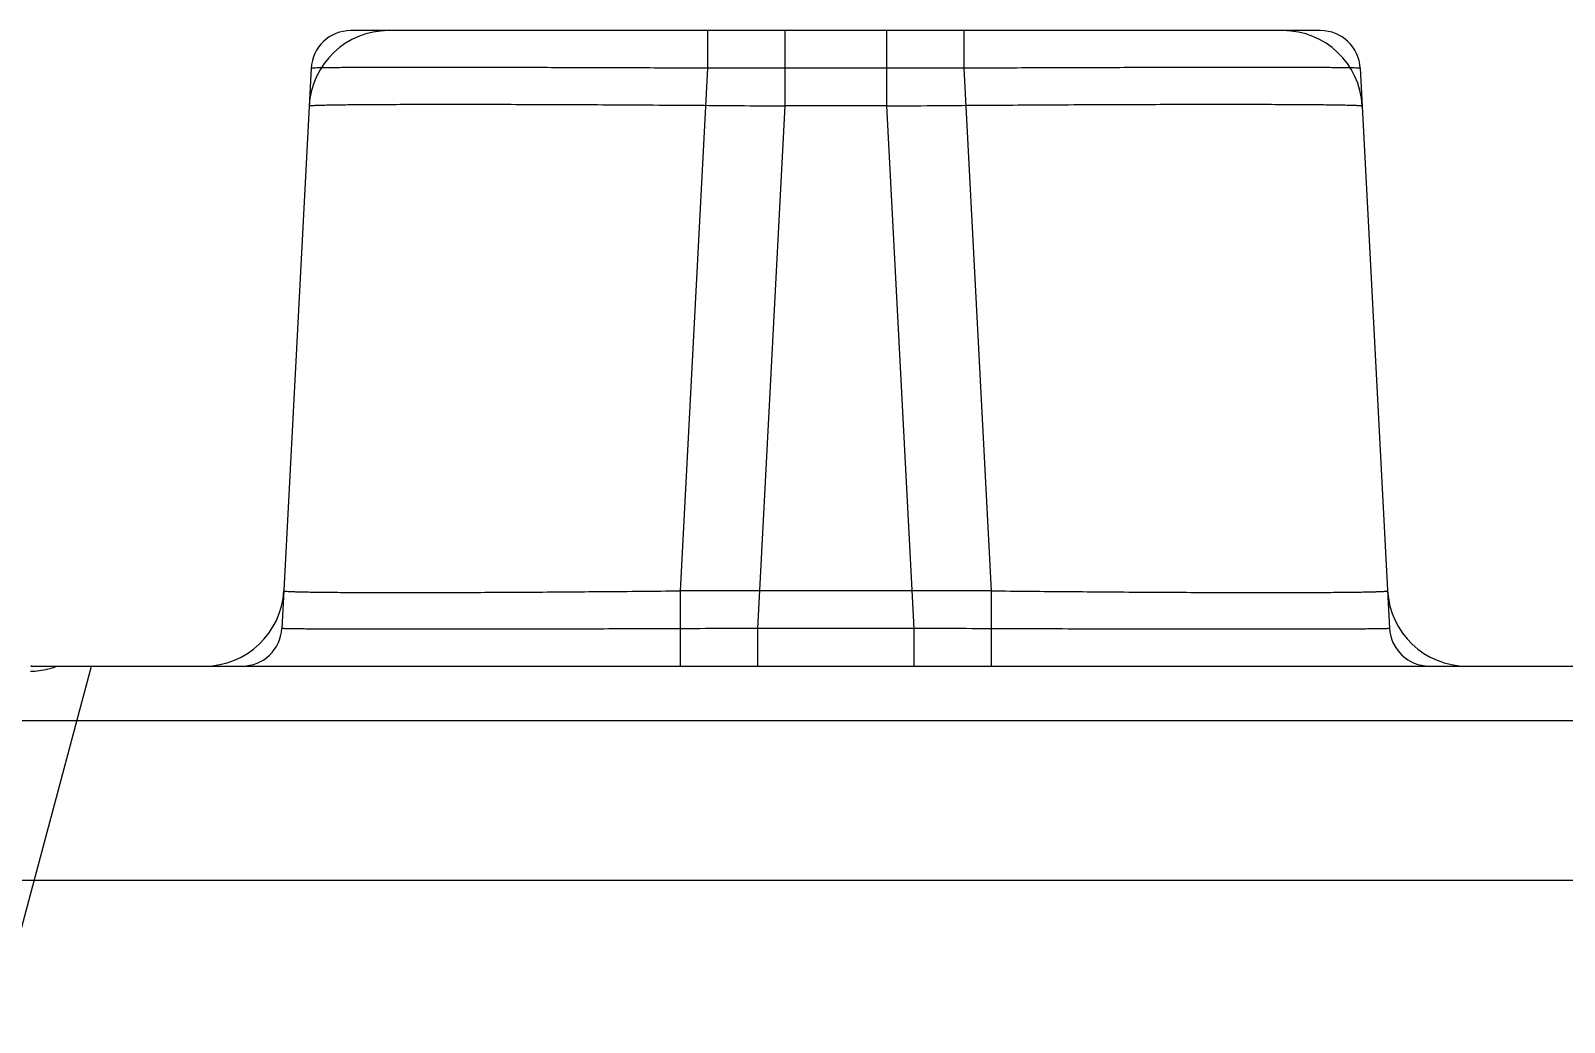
# Model space of a CAD drawing. Header units: millimetres. Extents: x 23075 to 24509, y -21593 to -20579.
# Drawn here: x 23721.02 to 23740.33, y -21271.1 to -21258.62 of the extents above; entities that cross this region are included whole.
import ezdxf

# ---------------------------------------------------------------- set-up
doc = ezdxf.new("R2010")
doc.units = ezdxf.units.MM
doc.header["$LTSCALE"] = 8
doc.layers.add('Cav-cor', color=30, linetype='Continuous')

# ---------------------------------------------------------------- blocks, each defined once
blk = doc.blocks.new('20160901.135126')
at = {"layer": 'Cav-cor', "color": 241}
for p, q in [((-26.056, 17.562), (-38.268, 17.562)), ((-33.775, 17.562), (-33.775, 17.088)), ((-32.801, 17.562), (-32.801, 16.614)), ((-31.524, 17.562), (-31.524, 16.614)), ((-30.55, 17.562), (-30.55, 17.088)), ((-38.768, 17.088), (-39.137, 10.036)), ((-33.775, 17.088), (-34.119, 10.509)), ((-30.55, 17.088), (-33.775, 17.088)), ((-30.55, 17.088), (-30.205, 10.509)), ((-25.557, 17.088), (-25.187, 10.036)), ((-32.801, 16.614), (-33.146, 10.036)), ((-31.524, 16.614), (-32.801, 16.614)), ((-31.524, 16.614), (-31.179, 10.036)), ((-34.119, 10.509), (-34.119, 9.562)), ((-30.205, 10.509), (-34.119, 10.509)), ((-30.205, 10.509), (-30.205, 9.562)), ((-33.146, 10.036), (-33.146, 9.562)), ((-31.179, 10.036), (-33.146, 10.036)), ((-31.179, 10.036), (-31.179, 9.562)), ((-42.734, 5.077), (-41.532, 9.562)), ((-42.286, 9.562), (-42.297, 9.562)), ((-42.286, 9.562), (-42.277, 9.562)), ((-42.277, 9.562), (-22.433, 9.562)), ((-42.277, 9.562), (-22.433, 9.562)), ((-42.277, 9.562), (-20.273, 9.562)), ((-91.162, 8.878), (-9.896, 8.878)), ((-91.162, 6.868), (-9.896, 6.868))]:
    blk.add_line(p, q, dxfattribs=at)
for centre, radius, start, end in [((-37.794, 16.562), 1, 90, 177), ((-38.268, 17.062), 0.5, 90, 177), ((-26.53, 16.562), 1, 3, 90), ((-26.056, 17.062), 0.5, 3, 90), ((-40.111, 10.562), 1, 269.9997, 357), ((-24.213, 10.562), 1, 183, 270.0003), ((-39.637, 10.062), 0.5, 269.9994, 357), ((-24.688, 10.062), 0.5, 183, 270.0006), ((-42.319, 10.493), 0.997, 270.8821, 284.0054), ((-42.3, 10.561), 1, 269.9999, 271.2863), ((-42.3, 10.561), 1, 269.9999, 271.2863), ((-42.3, 10.561), 1, 269.9999, 271.2863)]:
    blk.add_arc(centre, radius, start, end, dxfattribs=at)
for points, knots in [([(-33.775, 17.088), (-34.099, 17.09), (-34.736, 17.093), (-35.521, 17.095), (-36.121, 17.097), (-36.54, 17.098), (-36.932, 17.099), (-37.294, 17.099), (-37.622, 17.099), (-37.913, 17.098), (-38.131, 17.097), (-38.285, 17.097), (-38.384, 17.096), (-38.472, 17.095), (-38.549, 17.094), (-38.614, 17.094), (-38.668, 17.093), (-38.705, 17.092), (-38.729, 17.091), (-38.743, 17.09), (-38.753, 17.09), (-38.761, 17.089), (-38.765, 17.089), (-38.768, 17.088), (-38.768, 17.088)], [0, 0, 0, 0, 0.195088, 0.38268, 0.4714, 0.55558, 0.634408, 0.707122, 0.773021, 0.83147, 0.881905, 0.903965, 0.923845, 0.9415, 0.956889, 0.969973, 0.980723, 0.989115, 0.992419, 0.995127, 0.997237, 0.99875, 0.999667, 1, 1, 1, 1]), ([(-25.557, 17.088), (-25.557, 17.088), (-25.56, 17.089), (-25.563, 17.089), (-25.571, 17.09), (-25.582, 17.09), (-25.595, 17.091), (-25.619, 17.092), (-25.657, 17.093), (-25.71, 17.094), (-25.775, 17.094), (-25.852, 17.095), (-25.94, 17.096), (-26.039, 17.097), (-26.193, 17.097), (-26.411, 17.098), (-26.702, 17.099), (-27.03, 17.099), (-27.392, 17.099), (-27.784, 17.098), (-28.203, 17.097), (-28.803, 17.095), (-29.588, 17.093), (-30.225, 17.09), (-30.55, 17.088)], [0, 0, 0, 0, 0.000333, 0.00125, 0.002763, 0.004873, 0.007581, 0.010885, 0.019277, 0.030027, 0.043111, 0.0585, 0.076155, 0.096035, 0.118095, 0.16853, 0.226979, 0.292878, 0.365592, 0.44442, 0.5286, 0.61732, 0.804912, 1, 1, 1, 1]), ([(-38.793, 16.614), (-38.792, 16.615), (-38.789, 16.616), (-38.784, 16.617), (-38.775, 16.618), (-38.762, 16.619), (-38.746, 16.62), (-38.717, 16.622), (-38.672, 16.623), (-38.608, 16.625), (-38.53, 16.627), (-38.437, 16.629), (-38.332, 16.63), (-38.213, 16.631), (-38.028, 16.633), (-37.767, 16.634), (-37.417, 16.635), (-37.024, 16.636), (-36.59, 16.635), (-36.119, 16.634), (-35.616, 16.632), (-34.896, 16.629), (-33.955, 16.623), (-33.19, 16.617), (-32.801, 16.614)], [0, 0, 0, 0, 0.000377, 0.001312, 0.002838, 0.004958, 0.007675, 0.010986, 0.01939, 0.03015, 0.043243, 0.058638, 0.076297, 0.096183, 0.118244, 0.168681, 0.227124, 0.293014, 0.365716, 0.444528, 0.52869, 0.61739, 0.804945, 1, 1, 1, 1]), ([(-31.524, 16.614), (-31.134, 16.617), (-30.37, 16.623), (-29.428, 16.629), (-28.708, 16.632), (-28.205, 16.634), (-27.735, 16.635), (-27.3, 16.636), (-26.907, 16.635), (-26.558, 16.634), (-26.296, 16.633), (-26.112, 16.631), (-25.993, 16.63), (-25.887, 16.629), (-25.795, 16.627), (-25.716, 16.625), (-25.652, 16.623), (-25.607, 16.622), (-25.578, 16.62), (-25.562, 16.619), (-25.549, 16.618), (-25.54, 16.617), (-25.535, 16.616), (-25.532, 16.615), (-25.532, 16.614)], [0, 0, 0, 0, 0.195054, 0.38261, 0.47131, 0.555472, 0.634284, 0.706986, 0.772876, 0.831319, 0.881756, 0.903817, 0.923703, 0.941362, 0.956757, 0.96985, 0.98061, 0.989014, 0.992325, 0.995042, 0.997162, 0.998688, 0.999623, 1, 1, 1, 1]), ([(-39.112, 10.509), (-39.112, 10.509), (-39.11, 10.508), (-39.106, 10.507), (-39.098, 10.505), (-39.082, 10.504), (-39.055, 10.502), (-39.013, 10.5), (-38.96, 10.498), (-38.895, 10.496), (-38.818, 10.495), (-38.693, 10.493), (-38.51, 10.491), (-38.26, 10.489), (-37.969, 10.488), (-37.641, 10.488), (-37.279, 10.488), (-36.886, 10.489), (-36.467, 10.491), (-35.866, 10.494), (-35.081, 10.5), (-34.444, 10.506), (-34.119, 10.509)], [0, 0, 0, 0, 0.000383, 0.001304, 0.002811, 0.004911, 0.010895, 0.019255, 0.029971, 0.043024, 0.058382, 0.076009, 0.117904, 0.168309, 0.226744, 0.292645, 0.365376, 0.444232, 0.528447, 0.617205, 0.804871, 1, 1, 1, 1]), ([(-30.205, 10.509), (-29.88, 10.506), (-29.243, 10.5), (-28.458, 10.494), (-27.858, 10.491), (-27.438, 10.489), (-27.046, 10.488), (-26.684, 10.488), (-26.356, 10.488), (-26.065, 10.489), (-25.814, 10.491), (-25.631, 10.493), (-25.506, 10.495), (-25.43, 10.496), (-25.364, 10.498), (-25.311, 10.5), (-25.269, 10.502), (-25.242, 10.504), (-25.226, 10.505), (-25.218, 10.507), (-25.214, 10.508), (-25.212, 10.509), (-25.212, 10.509)], [0, 0, 0, 0, 0.195129, 0.382795, 0.471553, 0.555768, 0.634624, 0.707355, 0.773256, 0.831691, 0.882097, 0.923991, 0.941618, 0.956976, 0.970029, 0.980745, 0.989105, 0.995089, 0.997189, 0.998696, 0.999617, 1, 1, 1, 1]), ([(-33.146, 10.036), (-33.535, 10.034), (-34.3, 10.031), (-35.242, 10.028), (-35.962, 10.026), (-36.465, 10.025), (-36.936, 10.025), (-37.37, 10.025), (-37.764, 10.025), (-38.113, 10.025), (-38.374, 10.026), (-38.559, 10.027), (-38.678, 10.027), (-38.783, 10.028), (-38.875, 10.029), (-38.954, 10.03), (-39.018, 10.031), (-39.063, 10.032), (-39.091, 10.032), (-39.108, 10.033), (-39.12, 10.034), (-39.129, 10.034), (-39.134, 10.035), (-39.137, 10.035), (-39.137, 10.036)], [0, 0, 0, 0, 0.195133, 0.382791, 0.471544, 0.555755, 0.634608, 0.707341, 0.773248, 0.831694, 0.882117, 0.904165, 0.924033, 0.941672, 0.957041, 0.970106, 0.980833, 0.989201, 0.992493, 0.995188, 0.997285, 0.998785, 0.999686, 1, 1, 1, 1]), ([(-25.187, 10.036), (-25.187, 10.035), (-25.191, 10.035), (-25.195, 10.034), (-25.204, 10.034), (-25.217, 10.033), (-25.233, 10.032), (-25.262, 10.032), (-25.306, 10.031), (-25.371, 10.03), (-25.449, 10.029), (-25.541, 10.028), (-25.646, 10.027), (-25.765, 10.027), (-25.95, 10.026), (-26.211, 10.025), (-26.56, 10.025), (-26.954, 10.025), (-27.388, 10.025), (-27.859, 10.025), (-28.362, 10.026), (-29.083, 10.028), (-30.024, 10.031), (-30.789, 10.034), (-31.179, 10.036)], [0, 0, 0, 0, 0.000314, 0.001215, 0.002715, 0.004812, 0.007507, 0.010799, 0.019167, 0.029894, 0.042959, 0.058328, 0.075967, 0.095835, 0.117883, 0.168306, 0.226752, 0.292659, 0.365392, 0.444245, 0.528456, 0.617209, 0.804867, 1, 1, 1, 1])]:
    blk.add_open_spline(points, degree=3, knots=knots, dxfattribs=at)
blk.add_open_spline([(-41.96, 9.562), (-41.999, 9.547), (-42.038, 9.535), (-42.077, 9.525)], degree=3, dxfattribs=at)

msp = doc.modelspace()

# ---------------------------------------------------------------- linework, layer by layer
at = {"layer": 'Cav-cor', "color": 241}
msp.add_line((23726.337, -21266.618), (23872.156, -21266.618), dxfattribs=at)

# ---------------------------------------------------------------- block references
at = {"layer": 'Cav-cor'}
msp.add_blockref('20160901.135126', (23763.319, -21276.18), dxfattribs=at)

doc.saveas('drawing.dxf')
